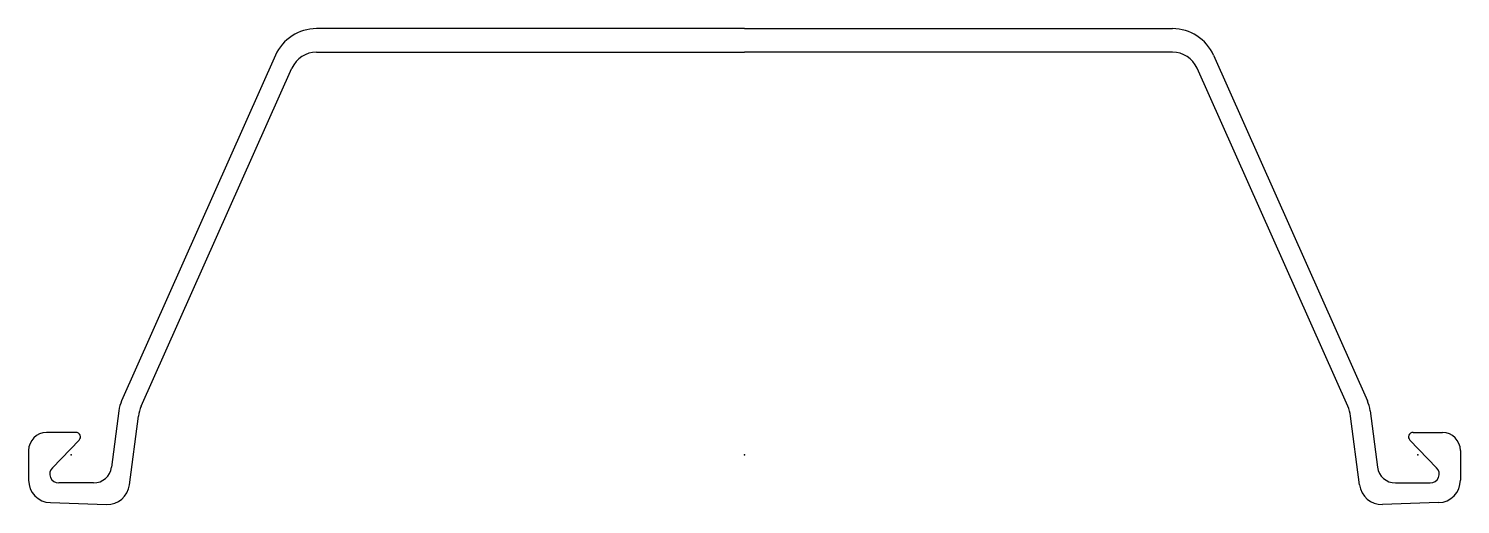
# Model space of a CAD drawing. Extents: x -19 to 619, y -22 to 190.
import ezdxf

# ---------------------------------------------------------------- set-up
doc = ezdxf.new("R2010")
doc.units = 0
doc.header["$MEASUREMENT"] = 0
doc.layers.get('0').update_dxf_attribs({"color": 5, "linetype": 'CONTINUOUS'})

msp = doc.modelspace()

# ---------------------------------------------------------------- linework, layer by layer
at = {"linetype": 'Continuous'}
for p, q in [((300, 190), (109.28804, 190)), ((300, 190), (490.71194, 190)), ((109.27239, 179.5), (300, 179.5)), ((490.7276, 179.5), (300, 179.5)), ((91.0172, 178.13487), (22.44761, 24.12831)), ((31.19808, 21.6691), (98.31013, 172.38148)), ((568.80194, 21.6691), (501.68988, 172.38148)), ((508.98282, 178.13487), (577.55237, 24.12831)), ((21.19868, 19.68984), (17.90852, -5.53471)), ((578.80133, 19.68984), (582.09149, -5.53471)), ((25.96068, -13.36049), (29.9487, 17.22891)), ((574.03931, -13.36049), (570.05133, 17.22891)), ((2.07745, 10), (-11, 10)), ((-8.42765, -5.71661), (3.51383, 6.60831)), ((608.42767, -5.71661), (596.48615, 6.60831)), ((597.92255, 10), (611, 10)), ((-19, 2), (-19, -11.30132)), ((619, 2), (619, -11.30132)), ((9.97571, -12.5), (-5.55489, -12.5)), ((590.02429, -12.5), (605.55487, -12.5)), ((-9.30586, -21.29665), (15.73874, -22.06303)), ((609.30585, -21.29665), (584.26129, -22.06303))]:
    msp.add_line(p, q, dxfattribs=at)
for centre, radius, start, end in [((109.28804, 170), 20, 90, 155.99956), ((490.71194, 170), 20, 24.00041, 90), ((109.27239, 167.5), 12, 90, 155.99663), ((490.7276, 167.5), 12, 24.00333, 90), ((37.06428, 17.62041), 16, 155.99955, 172.56859), ((45.81443, 15.16045), 16, 155.99664, 172.5721), ((554.18555, 15.16045), 16, 7.42788, 24.00329), ((562.93573, 17.62041), 16, 7.43141, 24.0005), ((-11, 2), 8, 90, 180), ((2.07745, 8), 2, 315.90528, 90), ((597.92255, 8), 2, 90, 224.09431), ((611, 2), 8, 0, 90), ((-5.55489, -8.5), 4, 135.90528, 270), ((9.97571, -4.5), 8, 270, 352.56859), ((590.02429, -4.5), 8, 187.43141, 270), ((605.55487, -8.5), 4, 270, 44.09431), ((-9, -11.30132), 10, 180, 268.24726), ((609, -11.30132), 10, 271.75265, 0), ((16.0446, -12.0677), 10, 268.24726, 352.5721), ((583.95538, -12.0677), 10, 187.4279, 271.753)]:
    msp.add_arc(centre, radius, start, end, dxfattribs=at)
for p in [(0, 0), (300, 0), (600, 0)]:
    msp.add_point(p, dxfattribs=at)

doc.saveas('drawing.dxf')
